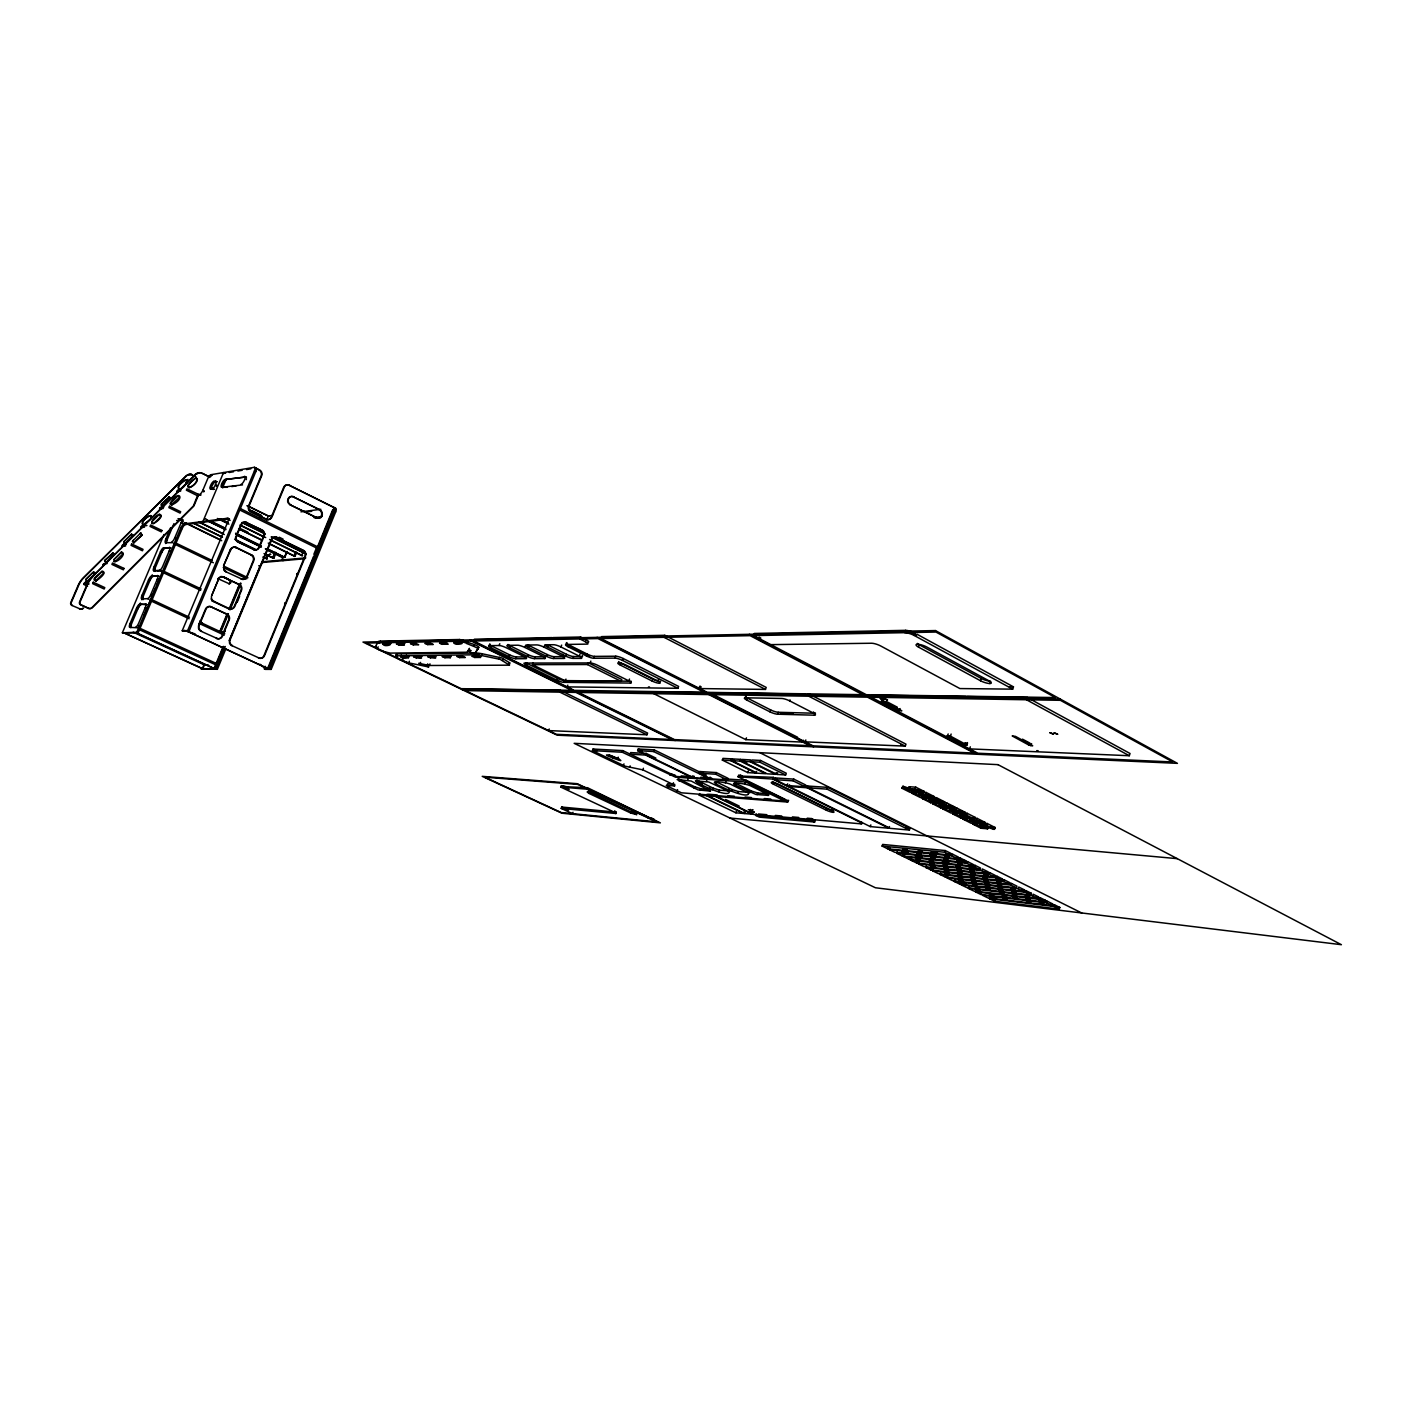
<?xml version="1.0" encoding="UTF-8"?>
<svg xmlns="http://www.w3.org/2000/svg" width="1412" height="1412" viewBox="0 0 1412 1412"><rect width="100%" height="100%" fill="white"/><g stroke="black" fill="none" stroke-linecap="round" stroke-linejoin="round"><path stroke-width="1.5" d="M376.386 645.972C373.474 649.467 385.529 651.938 390.259 653.103L467.248 652.238L469.119 649.167M260.443 518.222L260.832 515.804L249.889 510.35M228.85 583.88C235.486 582.221 224.72 576.308 220.801 576.484M395.678 655.856L475.244 654.78A29.564 5.383 21.2 0 1 481.633 655.539L500.201 659.369L509.52 665.176L429.354 665.493L418.693 663.287L428.736 666.993L408.756 662.863C404.838 661.222 393.295 658.839 396.931 653.88L475.915 653.05A29.564 5.401 21.2 0 1 482.322 653.791L501.86 657.974L509.979 663.022L509.008 665.352M970.326 746.842L969.62 748.889L1129.3 755.72L1130.041 753.496L1027.265 697.493L997.613 697.051L997.243 698.128L995.742 698.11L996.113 697.016L967.396 696.593L967.026 697.652L965.561 697.634L965.949 696.557L938.115 696.151L937.744 697.193L936.332 697.175L936.703 696.116L910.44 695.728L910.069 696.769L908.71 696.751L909.063 695.71L871.875 695.145L871.133 697.228L977.881 753.231L1172.754 761.968L1060.394 700.317L871.133 697.228M989.424 898.685L1053.952 906.486L1054.517 904.827L1059.83 907.457L1059.265 909.116L994.648 901.244L989.424 898.685L989.971 897.097M968.385 888.377L973.662 890.972L1037.944 898.526L1038.491 896.867L1033.125 894.202L1032.56 895.861L968.385 888.377L968.95 886.771M975.427 891.837L1039.726 899.409L1040.291 897.75L1045.639 900.415L1045.074 902.074L980.687 894.414L975.427 891.837L975.974 890.231L980.263 890.725M1046.857 902.956L1047.404 901.297L1052.734 903.945L1052.187 905.604L987.676 897.838L982.434 895.261L1046.857 902.956L1052.187 905.604M954.265 881.459L1018.176 888.73L1018.74 887.054L1024.159 889.736L1023.594 891.413L959.578 884.053L954.265 881.459L954.812 879.835M961.343 884.936L1025.394 892.296L1025.942 890.637L1031.342 893.302L1030.778 894.979L966.638 887.53L961.343 884.936L961.89 883.312L966.161 883.806M994.648 901.244L995.178 899.656M933.42 869.351L932.873 870.975L938.239 873.604L1001.867 880.629L1002.432 878.952L996.978 876.234L992.583 875.775M940.021 874.469L1003.685 881.529L1004.25 879.852L1009.704 882.571L1009.139 884.23L945.369 877.099L940.021 874.469L940.586 872.863M947.152 877.982L1010.939 885.13L1011.521 883.471L1016.94 886.154L1016.375 887.83L952.482 880.594L947.152 877.982L947.717 876.358M911.817 858.743L911.252 860.367L916.67 863.032L979.91 869.739L980.493 868.062L974.968 865.309L970.609 864.868M993.766 829.338L995.231 827.573L993.766 829.338L980.899 825.296L979.893 824.784L980.528 822.949L987.217 823.496L995.231 827.573M918.488 863.915L981.746 870.657L982.328 868.962L987.835 871.698L987.253 873.393L923.889 866.562L918.488 863.915L919.053 862.291M1029.136 745.218L1012.192 735.952L1015.457 736.376L1032.719 745.765L1029.136 745.218L1029.878 743.083L1022.5 739.164M1030.848 745.748L1031.59 743.612M980.687 894.414L981.234 892.808M925.69 867.445L989.088 874.293L989.671 872.616L995.142 875.334L994.577 877.011L931.073 870.092L925.69 867.445L926.254 865.821M932.873 870.975L996.395 877.929L996.978 876.234M217.73 578.585L229.397 583.827L230.438 580.809M261.061 516.757L261.308 515.662L248.636 509.379M974.527 819.207L975.145 817.371L967.061 813.259L960.407 812.747L959.772 814.565L974.527 819.207L966.426 815.095L959.772 814.565M987.641 828.809L986.653 828.314L987.27 826.479L988.276 826.991L987.641 828.809L980.987 828.262L973.009 824.22L973.627 822.402M973.009 824.22L974.457 822.455L985.435 825.914M969.867 819.684L976.539 820.231L977.175 818.395L985.223 822.472L984.588 824.308L969.867 819.684L970.485 817.866L977.175 818.395M977.281 821.413L978.269 821.925L977.651 823.743L976.645 823.231L977.281 821.413L966.267 817.954M897.291 851.612L896.708 853.254L902.18 855.937L965.137 862.414L965.72 860.72L960.16 857.966L955.818 857.525M959.578 884.053L960.125 882.447M903.998 856.819L966.991 863.332L967.573 861.638L973.115 864.391L972.55 866.085L909.434 859.484L903.998 856.819L904.562 855.195M980.899 825.296L981.534 823.461M980.987 828.262L981.605 826.444M983.758 824.237L985.223 822.472M1027.265 697.493L1026.489 699.77L1129.3 755.72M979.893 824.784L986.6 825.332L987.217 823.496M911.252 860.367L974.386 867.003L974.968 865.309M949.641 809.429L956.277 809.941L956.912 808.088L965.031 812.218L964.396 814.053L949.641 809.429L950.276 807.593L956.912 808.088M957.495 813.524L958.13 811.688L957.124 811.176L956.489 813.012L957.495 813.524L950.894 813.012L942.792 808.917L944.257 807.152L942.792 808.917M882.076 846.07L944.663 852.248L945.246 850.553L950.858 853.342L950.276 855.037L887.583 848.771L882.076 846.07L882.659 844.429L945.246 850.553M960.778 815.095L961.413 813.259M953.541 812.218L952.923 814.036L960.972 818.113L961.607 816.295M963.566 814L965.031 812.218M977.651 823.743L970.997 823.196L962.984 819.136L963.619 817.319M962.984 819.136L964.431 817.389M889.401 849.671L952.129 855.954L952.712 854.26L958.307 857.031L957.724 858.725L894.89 852.354L889.401 849.671L889.984 848.03M966.426 815.095L967.061 813.259M945.369 877.099L945.934 875.475M968.226 816.824L967.591 818.642L966.585 818.13L967.22 816.312L943.622 808.97M770.846 644.631L871.575 643.237A6.866 1.624 19.6 0 1 880.7 645.972L959.895 688.562L1012.686 689.144L1013.463 686.85L916.917 634.182L916.512 635.312L914.605 634.288M896.708 853.254L959.578 859.643L960.16 857.966M973.68 819.136L975.145 817.371M923.042 796.756L922.407 798.592L930.596 802.74L937.162 803.216L937.797 801.363M916.67 863.032L917.235 861.408M981.305 678.484A6.954 1.659 19 0 0 990.571 681.255L989.777 683.532A6.954 1.659 19 0 1 980.51 680.76L981.305 678.484L919.353 644.825A7.042 1.712 19.3 0 1 917.306 643.413M939.439 804.258L940.092 802.422L946.711 802.898L954.865 807.046L954.23 808.899L939.439 804.258L946.058 804.752L954.23 808.899M940.463 804.787L941.098 802.934L940.092 802.422M933.261 801.928L932.626 803.763L940.763 807.893L941.398 806.058M943.181 803.64L944.663 801.857L943.181 803.64L930.226 799.598L929.202 799.068L929.855 797.233L936.456 797.692L944.663 801.857M963.708 744.53L947.046 735.634L950.17 735.987L967.043 745.059L963.708 744.53L965.12 742.765M965.349 745.024L966.055 742.959M966.779 744.706L967.379 742.588M946.058 804.752L946.711 802.898M966.832 745.077L967.538 743.03M946.975 806.023L946.34 807.858L947.346 808.388L947.981 806.552L946.975 806.023L922.407 798.592M950.647 809.941L951.282 808.105L950.276 807.593M931.073 870.092L931.638 868.468M952.923 814.036L954.371 812.271M918.912 793.844L919.565 792.008L926.131 792.45L934.391 796.633L933.738 798.486L918.912 793.844L925.495 794.303L933.738 798.486M909.381 830.062L909.981 828.332L827.714 787.384L809.182 786.131L808.564 787.861L890.354 828.385L909.381 830.062L827.097 789.149L808.564 787.861M922.601 793.191L924.066 791.391L922.601 793.191L909.61 789.131L908.569 788.602L909.222 786.749L915.788 787.172L924.066 791.391M902.18 855.937L902.745 854.295M923.219 798.645L923.872 796.809L936.774 800.851L936.138 802.687L937.162 803.216M925.495 794.303L926.131 792.45M926.907 798.009L925.884 797.498L926.519 795.644L927.543 796.174L926.907 798.009L920.359 797.551L912.134 793.385L913.599 791.602L912.134 793.385M947.47 736.005L948.193 733.94M950.417 736.111L951.141 734.046M909.434 859.484L909.999 857.861M930.226 799.598L930.879 797.745M930.596 802.74L931.232 800.904M932.926 798.433L934.391 796.633M932.626 803.763L934.091 801.998M929.202 799.068L935.803 799.545L936.456 797.692M901.809 788.161L903.274 786.36L917.253 790.932L916.6 792.785L910.069 792.344L901.809 788.161L919.141 793.332M902.621 788.214L903.274 786.36M789.626 784.79L789.008 786.502L870.251 826.602L888.872 828.244L889.472 826.549M887.583 848.771L888.148 847.129M909.61 789.131L910.263 787.278L909.222 786.749M908.569 788.602L915.135 789.043L915.788 787.172M916.212 790.42L915.576 792.256L916.6 792.785M870.251 826.602L870.851 824.908M805.846 739.976L805.175 741.847L905.286 746.136L905.974 744.159L809.464 694.192L805.722 695.128L804.505 695.11L804.858 694.122L781.542 693.769L781.189 694.739L780.006 694.722L780.359 693.751L734.505 693.063L734.169 693.998L733.393 693.045L712.513 692.727L711.807 694.633L813.03 745.836L974.139 753.055L867.497 697.175L711.807 694.633M1012.686 689.144L914.182 635.471L915.011 633.141A7.113 1.747 19.4 0 0 905.551 630.334L754.396 633.458L753.602 635.594L866.368 694.722L1055.364 697.563L935.979 632.064L753.602 635.594M980.51 680.76L918.541 647.137L919.353 644.825M898.509 710.307L881.3 701.093L884.512 701.499L901.827 710.818L898.509 710.307L900.115 708.577M717.172 794.903L716.59 796.492L753.814 814.477L861.108 823.849L861.708 822.155M826.355 810.223L773.37 784.154A5.118 0.9 20 0 1 772.223 782.389A5.118 0.9 20 0 1 778.947 784.525L832.039 810.682A5.066 0.882 19.8 0 1 833.027 812.341A5.066 0.882 19.8 0 1 826.355 810.223L826.955 808.547L773.988 782.442A5.118 0.918 20 0 1 772.399 781.507M832.039 810.682L832.639 808.988M905.551 630.334L904.721 632.664A7.113 1.747 19.4 0 1 914.182 635.471M881.741 701.517L882.5 699.417M755.632 815.359L810.894 820.213L811.476 818.572L815.218 820.39L814.636 822.031L759.285 817.124L755.632 815.359L756.214 813.771M827.097 789.149L827.714 787.384M692.604 775.912L692.004 777.535L676.136 776.459L622.868 750.619L593.04 749.031L592.44 750.619L625.022 766.169L642.831 769.858L673.771 784.772L674.83 785.866L666.27 785.549L681.378 792.803L784.719 801.045L785.301 799.386L746.401 780.324L722.467 778.718M775.153 779.671L793.173 780.854L793.809 779.124L805.758 785.037L805.14 786.784L787.031 785.531L775.153 779.671L775.77 777.959L793.809 779.124M716.59 796.492L787.296 802.034L788.655 800.322M789.008 786.502L807.117 787.755L807.735 786.025L811.635 787.967M766.769 793.791L751.325 786.237C748.254 783.96 727.321 780.889 735.352 785.107L755.861 794.444L768.64 795.397L766.769 793.791L767.369 792.132M740.682 775.241L743.206 777.43L740.682 775.241L738.67 775.1L738.052 776.776L772.682 779.053L773.299 777.341L777.253 779.283M767.899 795.468L768.816 793.809M741.6 761.192L750.001 761.65L750.637 759.921L742.235 759.444L741.6 761.192L767.157 773.811L775.629 774.341L776.265 772.593M773.37 784.154L773.988 782.442M777.059 774.429L785.637 774.959L786.255 773.211L760.556 760.45L752.049 759.991L751.413 761.739L777.059 774.429L777.677 772.682M809.464 694.192L808.723 696.204L905.286 746.136M787.031 785.531L787.649 783.819M803.481 740.241L802.793 742.094L745.836 739.659L653.791 693.68L654.48 691.845L709.495 692.674L797.603 737.258M746.083 695.869L745.377 697.81A5.86 1.183 20.2 0 0 746.771 700.07L769.928 711.842A5.824 1.183 20.1 0 0 777.571 714.207L814.389 715.196A5.966 1.235 19.9 0 0 813.171 712.954L813.524 711.948M814.389 715.196L815.095 713.236A5.948 1.235 19.9 0 0 815.483 713.219M699.77 793.562L699.187 795.132L735.881 812.8L736.464 811.229M747.107 792.326L731.769 784.86C728.786 782.619 708.171 779.6 716.166 783.748C714.648 784.242 754.961 803.304 747.707 790.685M748.272 793.985L749.19 792.361M735.087 760.768L731.169 758.844L722.962 758.385L722.326 760.097L747.707 772.593L755.985 773.105L756.603 771.393M751.413 761.739L759.903 762.215L760.556 760.45M777.571 714.207L778.277 712.283L815.095 713.236M750.69 792.591L751.29 790.949L735.052 782.972M735.881 812.8L743.4 813.453L743.965 811.882M707.836 795.803L715.319 796.403L715.902 794.797L708.418 794.232L707.836 795.803L744.653 813.559L745.236 811.988M813.171 712.954L789.661 700.881L790.032 699.875M749.772 811L754.361 812.218L749.772 811L750.354 809.411M757.185 794.656L757.785 793.014L768.499 793.809M751.837 812.006L752.861 809.623M744.653 813.559L752.243 814.212L752.825 812.641M725.309 782.795L725.909 781.154M727.339 779.936L727.957 778.277L716.308 772.576L699.805 771.534L699.187 773.176L710.783 778.806L727.339 779.936L715.69 774.235L699.187 773.176M745.836 739.659L746.489 737.841M727.886 790.896L708.647 781.966L695.392 780.924L697.422 782.424C695.816 782.707 735.405 801.751 728.486 789.273M699.752 686.267L699.046 688.173L700.37 688.579L765.48 689.409L766.204 687.415L664.787 635.294L601.671 636.6L600.912 638.542L707.306 692.357L862.732 694.669L750.107 635.665L600.912 638.542M740.841 759.374L732.546 758.915L731.91 760.644L740.206 761.103L740.841 759.374L746.736 762.286M731.416 791.161L731.998 789.52L715.866 781.648M735.352 785.107L735.952 783.448M737.805 793.191L738.388 791.567L748.872 792.344M747.707 772.593L748.325 770.881M769.928 711.842L770.634 709.918L747.495 698.128A5.86 1.2 20.2 0 1 745.377 696.734M744.759 784.154L745.377 782.477M592.44 750.619L622.268 752.243L675.413 777.13L745.801 782.001L746.401 780.324M700.352 790.367L700.934 788.778L710.96 789.52L710.36 791.126L698.075 789.89L677.142 779.565L691.192 781.03L710.36 791.126M706.3 781.471L706.9 779.848M706.229 775.206L654.127 749.843L638.259 749.013L637.642 750.654L693.274 777.624L709.495 778.718L710.095 777.077M699.187 795.132L706.6 795.715L707.183 794.126M709.124 789.502L709.707 787.896M715.69 774.235L716.308 772.576M712.566 789.749L713.148 788.143L696.751 780.13M746.771 700.07L747.495 698.128M716.166 783.748L716.766 782.124M718.867 791.761L719.449 790.155L729.704 790.914M722.326 760.097L730.533 760.574L731.169 758.844M687.715 780.183L688.315 778.577M693.274 777.624L693.874 776M694.139 788.373L694.722 786.784L678.148 778.647M697.422 782.424L698.022 780.818M699.575 688.173L700.281 686.267M651.938 818.907L587.445 787.719L566.318 786.749M700.37 688.579L701.076 686.673M654.127 821.607L653.438 818.783L654.656 820.178M669.923 775.241L670.523 773.652L675.536 775.435M666.958 785.39L667.541 783.819L674.777 784.348L674.195 785.919M668.264 786.996L668.847 785.425M672.889 784.313L673.471 782.742M708.789 694.58L809.888 745.695L674.477 739.606L578.479 692.462L708.789 694.58L709.495 692.674M679.101 781.136L679.702 779.53M676.983 791.179L677.566 789.608M642.831 769.858L643.413 768.269M588.663 791.55L636.794 814.671L630.617 812.977L631.146 811.547L633.141 812.377M637.642 750.654L653.509 751.502L654.127 749.843M567.818 685.138L567.147 686.885L677.901 688.297L678.59 686.408L623.239 658.522A5.772 1.165 20.8 0 0 615.773 656.209L594.523 656.386A5.701 1.13 20.9 0 1 587.198 654.109L568.842 644.913A5.736 1.147 21 0 1 566.247 643.078M634.906 813.383L635.435 811.953M623.398 765.463L623.998 763.892M657.78 681.043L625.975 665.052A5.736 1.147 20.7 0 0 618.562 662.757A5.736 1.147 20.7 0 0 620.292 665.07L652.026 680.99A5.701 1.13 20.6 0 0 659.404 683.284A5.701 1.13 20.6 0 0 657.78 681.043L658.486 679.172M629.54 767.422L630.123 765.851M616.373 812.165L561.711 807.046L561.199 808.405L616.144 813.524L614.308 812.182L614.838 810.753M615.614 813.559L616.144 812.147M549.233 728.998L548.615 730.586L646.961 734.769L647.596 733.075L560.529 690.415L465.889 688.985L465.254 690.609L556.399 734.311L671.83 739.5L575.937 692.409L465.254 690.609M646.255 753.426L630.67 752.578L630.07 754.202L645.637 755.067L646.255 753.426L655.909 758.12M630.476 683.073A5.595 1.077 20.7 0 0 628.817 680.866L597.4 665.176A5.63 1.094 20.8 0 0 590.145 662.934L524.611 663.075A5.401 1.006 21.1 0 0 526.5 665.246L556.928 680.213A5.366 0.988 20.9 0 0 563.794 682.349L630.476 683.073L631.182 681.219L564.465 680.602A5.366 0.988 20.9 0 1 557.616 678.448L527.17 663.481A5.401 1.006 21.1 0 1 526.129 662.916M630.617 812.977L588.945 793.403L589.492 791.973M593.711 792.308L593.164 793.756L587.145 791.955L588.945 793.403M608.572 756.373L609.172 754.802C643.643 770.264 588.027 749.101 613.285 756.655M612.932 758.473L613.532 756.885L618.95 758.756M617.644 758.756L618.244 757.167M664.787 635.294L664.028 637.324L765.48 689.409M622.268 752.243L622.868 750.619M652.026 680.99L652.732 679.119L621.015 663.181A5.736 1.147 20.7 0 1 618.615 661.557M620.292 665.07L621.015 663.181M677.901 688.297L622.515 660.428L623.239 658.522M532.412 664.664L565.294 680.849L621.068 681.325L621.774 679.49L588.098 662.687L587.392 664.54L532.412 664.664L533.101 662.881M573.025 812.306L572.513 813.665L561.199 808.405M565.259 786.925L561.235 785.637L560.688 787.066L586.898 789.167L587.445 787.719M628.817 680.866L629.523 679.031M562.77 785.76L568.33 787.172M566.953 642.566L566.23 644.454A5.736 1.13 21 0 0 568.118 646.802L586.474 655.98A5.701 1.13 20.9 0 0 593.817 658.257L615.05 658.116L615.773 656.209M563.794 682.349L564.465 680.602M581.779 656.545L581.073 658.398A5.666 1.112 20.9 0 0 579.255 656.121L560.952 646.978A5.683 1.112 21 0 0 553.645 644.719L545.703 644.772A5.648 1.112 21.1 0 0 547.609 647.084L565.806 656.156A5.63 1.094 21 0 0 573.025 658.38L573.731 656.545L581.779 656.545A5.666 1.112 20.9 0 0 582.485 656.368M565.294 680.849L565.965 679.084M579.255 656.121L579.961 654.25M566.23 644.454L587.215 644.119A5.824 1.165 21 0 0 585.362 641.719L586.086 639.795L580.579 637.024L552.975 637.589L552.621 638.506L552.004 637.606L474.414 639.212L473.726 640.995L574.207 690.362L704.288 692.304L598.035 638.595L473.726 640.995M586.474 655.98L587.198 654.109M590.145 662.934L590.851 661.081M593.817 658.257L594.523 656.386M553.451 658.504L564.023 658.451A5.595 1.077 21 0 0 562.17 656.174L544.008 647.137A5.63 1.094 21.1 0 0 536.807 644.913L526.376 645.072A5.577 1.077 21.1 0 0 528.317 647.367L546.338 656.298A5.56 1.059 21 0 0 553.451 658.504L554.157 656.686L564.729 656.598M560.952 646.978L561.658 645.107M562.17 656.174L562.876 654.338M568.118 646.802L568.842 644.913M565.806 656.156L566.512 654.303L548.333 645.231A5.648 1.112 21.1 0 1 547.238 644.649M556.928 680.213L557.616 678.448M557.811 682.296L558.481 680.549M580.579 637.024L579.855 638.948L585.362 641.719M560.529 690.415L559.858 692.145L646.961 734.769M526.5 665.246L527.17 663.481M545.385 656.756L544.679 658.574A5.524 1.059 21.1 0 0 542.808 656.333L524.805 647.42A5.56 1.059 21.1 0 0 517.71 645.213L507.543 645.372A5.507 1.041 21.2 0 0 509.503 647.631L527.382 656.456A5.489 1.041 21.1 0 0 534.389 658.627L535.077 656.827L545.385 656.756A5.524 1.059 21.1 0 0 545.685 656.739M544.008 647.137L544.714 645.284M547.609 647.084L548.333 645.231M546.338 656.298L547.044 654.48L529.023 645.531A5.577 1.077 21.1 0 1 527.488 644.666M489.893 643.872L489.205 645.655L499.107 645.513A5.489 1.041 21.2 0 1 506.096 647.684L523.94 656.474A5.454 1.024 21.1 0 1 525.846 658.68L515.804 658.751A5.419 1.006 21.2 0 1 508.902 656.598L509.608 654.833L491.888 646.114A5.454 1.024 21.2 0 1 489.47 644.543M508.761 664.364L509.45 662.616M515.804 658.751L516.492 656.968L526.535 656.898M524.805 647.42L525.511 645.584M528.317 647.367L529.023 645.531M527.382 656.456L528.088 654.656L510.209 645.831A5.507 1.059 21.2 0 1 508.002 644.472M508.902 656.598L491.2 647.896L491.888 646.114M499.107 645.513L499.813 643.713M499.018 659.033L499.707 657.268M502.531 660.428L503.219 658.663M509.503 647.631L510.209 645.831M467.248 652.238L469.455 648.32M375.363 647.19L377.71 641.983A28.346 4.907 21.5 0 1 380.357 641.136L459.43 639.512L474.361 644.56A5.383 1.006 21.3 0 1 478.774 647.402L474.767 653.738L469.825 652.22L470.514 650.473M478.068 649.167A5.383 0.988 21.3 0 0 473.673 646.325L474.361 644.56M474.82 653.685L478.774 647.402M475.244 654.78L475.915 653.05M474.732 657.48L480.504 657.427L477.874 656.139L471.837 656.262L474.732 657.48L475.403 655.75M480.362 657.445L481.033 655.715M481.633 655.539L482.322 653.791M444.886 657.71L450.428 657.657L447.833 656.386L442.044 656.509L444.886 657.71L445.557 656.015L451.134 655.874M453.817 642.778C474.15 641.683 450.446 647.79 454.505 641.03M450.287 657.674L450.957 655.962M456.57 644.119L457.276 642.372L463.048 642.266M458.37 641.277L459.43 639.512M458.741 641.277L459.871 639.548M459.182 641.313L460.365 639.601M459.588 642.672L460.93 639.707M459.677 641.366L460.824 641.595L461.53 639.83M460.824 641.595L462.183 639.989M461.477 641.754L462.871 640.165M462.183 641.93L463.595 640.395M462.907 642.16L464.336 640.624M463.648 642.389L465.113 640.889M464.407 642.654L465.872 641.172M459.659 657.604L465.289 657.533L462.695 656.262L456.782 656.386L459.659 657.604L460.1 655.874M473.673 646.325L465.942 643.237L466.648 641.472M419.929 664.046L420.582 662.387M427.712 644.613L433.237 644.507L430.607 643.219L424.835 643.395L427.712 644.613L428.401 642.901M427.042 665.511L427.695 663.869M430.448 657.815L435.849 657.763L427.624 656.633L430.448 657.815L431.119 656.139L436.396 656.103M428.171 666.923L428.824 665.264M429.389 665.334L430.007 663.852M439.75 643.025L448.169 644.172L441.179 644.048L439.573 643.131L440.438 641.295M442.485 644.366L443.174 642.636L446.845 642.566M445.239 642.937L445.927 641.189M396.578 656.862L396.49 653.985M396.966 657.127L397.231 655.239M400.602 656.774C418.923 655.821 398.255 661.557 401.255 655.133M402.173 660.287L403.25 658.892M403.214 658.027L403.867 656.386L409.074 656.333L408.403 657.992M405.791 656.721L406.444 655.08M413.275 644.878L418.676 644.755L416.063 643.484L410.415 643.66L413.275 644.878L413.945 643.166M408.756 662.863L409.392 661.24M416.311 657.921L421.606 657.868L413.504 656.739L416.311 657.921L416.964 656.262L422.135 656.227M377.516 648.496L378.169 646.855M382.634 644.084C400.655 642.848 380.181 649.185 383.305 642.407M385.282 645.355L385.953 643.695L391 643.607M399.137 645.107L404.45 644.931L396.331 643.854L399.137 645.107L399.808 643.431L404.962 643.342M395.837 656.192L396.666 653.915M396.013 656.403L396.931 653.88M396.26 656.615L396.913 654.991M377.71 641.983L377.039 643.643A28.364 4.889 21.5 0 1 379.687 642.813L380.357 641.136M170.164 503.36C179.042 488.04 186.119 499.036 171.381 505.09M267.962 667.735L263.673 667.311L265.209 666.305M313.852 554.298L316.27 548.385M313.658 556.257L267.539 668.741L264.079 668.741L265.438 669.376L271.192 669.376L335.65 511.956A4.324 1.5 -63.1 0 0 335.509 508.267L289.089 485.216A4.395 4.059 76.4 0 0 283.706 487.264L271.28 517.18A4.395 4.112 77.5 0 1 265.862 519.281L250.701 511.762A4.412 4.13 76.3 0 1 249.377 510.738M317.471 546.921L332.755 509.644M269.639 667.011L284.695 630.299M286.354 626.222L334.838 507.914L289.089 485.216M269.833 668.741L334.326 511.285A4.324 1.5 -63.1 0 0 334.185 507.596L268.156 668.741L271.192 669.376M283.035 557.14L281.853 560.017L283.159 560.652M266.744 549.85L282.488 557.546L284.853 557.334L287.218 551.562L284.218 557.034L281.853 557.246M295.708 552.233L294.102 556.116L296.308 552.18M269.586 544.079L294.755 556.434L296.944 552.498M303.633 551.492L301.427 555.445M276.628 537.46L303.439 550.309A4.36 4.059 81.3 0 1 305.539 556.081L264.485 655.733A4.395 4.13 88.9 0 1 259.049 657.992L258.449 657.992A4.395 4.13 88.9 0 0 263.885 655.733L304.921 556.134A4.36 4.059 81.3 0 0 302.821 550.362L276.628 537.46A4.395 4.095 79.7 0 0 271.228 539.578L229.591 639.742A4.412 4.183 87.6 0 0 229.415 640.289M223.167 646.502L213.971 668.706L200.804 668.706L217.36 669.306L225.726 649.132M215.824 664.875L216.407 663.481M223.749 646.414L214.518 668.706L217.36 669.306M216.001 666.976L223.555 648.743M216.054 668.706L225.249 646.502M229.062 641.048L260.002 566.353A4.165 1.377 -63.7 0 1 263.144 562.435L304.957 558.711M267.733 554.898L266.18 558.675L268.315 554.845M274.157 554.281L272.587 558.093L275.534 552.321M265.385 554.581L273.804 558.34L276.152 552.639M261.008 518.151L261.608 516.686M203.981 664.646L202.304 668.706L125.103 633.353L202.834 668.706L204.528 664.628M219.46 632.311L226.979 614.185M229.485 608.131L239.016 585.186M220.148 631.905L227.756 613.585M229.45 609.525L240.446 583.068M266.674 519.916L268.298 515.998L272.481 515.468M221.631 630.176L228.426 613.814M230.085 609.825L241.064 583.368M211.041 606.86L227.05 614.096A4.43 4.201 85.1 0 1 229.221 619.956L222.496 636.141A4.43 4.201 86.7 0 1 216.954 638.4L216.371 638.418A4.43 4.201 86.7 0 0 221.913 636.159L228.62 619.974A4.43 4.201 85.1 0 0 226.467 614.132L211.041 606.86A4.448 4.218 84 0 0 205.481 609.084L198.704 625.322A4.448 4.236 85.7 0 0 198.404 626.434M223.431 577.155L239.369 584.444A4.43 4.165 82.5 0 1 241.523 590.304L234.833 606.401A4.43 4.183 83.9 0 1 229.326 608.607L228.744 608.643A4.43 4.183 83.9 0 0 234.251 606.436L240.922 590.34A4.412 4.165 82.5 0 0 238.769 584.497L223.431 577.155A4.43 4.201 81.4 0 0 218.154 578.832M246.518 576.855L253.172 560.846A4.412 4.148 80.3 0 0 251.018 555.004L251.618 554.951A4.412 4.148 80.3 0 1 253.754 560.793L247.118 576.82A4.412 4.165 81.5 0 1 241.629 578.991L241.046 579.044A4.412 4.165 81.4 0 0 246.518 576.855L247.118 576.82M265.862 519.281L266.462 519.21A4.412 4.112 77.5 0 0 271.898 517.11L284.306 487.175A4.395 4.077 76.4 0 1 289.689 485.128M237.181 602.289L239.616 596.393M230.827 644.966A4.412 4.183 87.6 0 0 231.762 645.566L232.345 645.566A4.43 4.183 87.6 0 1 230.191 639.724L271.828 539.508A4.395 4.095 79.7 0 1 277.246 537.39M163.986 534.53L122.367 632.77L136.77 632.276L180.86 527.947A4.236 1.288 -63.6 0 1 183.966 523.923L227.791 518.239A4.412 1.394 -63.5 0 1 227.738 522.016L182.219 630.758L187.672 630.582L254.407 470.99A4.412 1.394 -63.1 0 0 254.389 467.301L210.847 474.714A4.236 1.288 -63.3 0 0 207.688 478.792L202.851 490.264A4.236 1.288 -63.3 0 1 199.71 494.324L201.051 494.977M187.478 631.288L189.067 631.235L255.766 471.679A4.395 1.394 -63.1 0 0 255.766 467.99M230.262 549.727L223.555 565.806L230.844 549.674A4.43 4.165 79.1 0 1 236.351 547.521L235.769 547.591A4.43 4.165 79.1 0 0 230.262 549.727L230.844 549.674M249.024 510.297A4.412 4.13 76.3 0 1 248.565 505.902L261.096 475.879A4.412 4.112 74.2 0 0 260.638 471.484M198.386 627.599A4.448 4.236 85.7 0 0 200.892 631.199L201.475 631.182A4.448 4.236 85.7 0 1 199.286 625.304L206.064 609.066A4.448 4.218 84.1 0 1 211.624 606.825M229.326 608.607L213.918 601.335A4.448 4.201 82.8 0 1 211.747 595.458L218.489 579.291A4.43 4.201 81.4 0 1 224.031 577.102M266.462 519.21L251.301 511.691A4.412 4.13 76.4 0 1 249.147 505.814L261.697 475.773A4.43 4.112 74.2 0 0 259.561 469.896L254.389 467.301M222.867 487.087L226.132 479.321M122.367 632.77L138.129 632.894L182.183 528.582A4.236 1.288 -63.6 0 1 185.307 524.576L229.15 518.928A4.395 1.394 -63.5 0 1 229.521 518.998M198.262 472.791L199.41 472.632L196.074 474.044L92.08 577.102A24.163 23.369 77.7 0 0 87.156 584.25L79.549 601.989A2.171 2.118 76.9 0 0 80.643 604.865L88.321 608.395A3.477 3.389 78 0 0 91.886 607.654L193.356 506.025L198.068 494.324M197.609 495.93L198.739 494.482L193.903 505.955L92.38 607.619A3.477 3.389 78 0 1 88.832 608.36L88.321 608.395M177.135 491.694L177.718 490.335M136.946 627.74L129.851 627.352A4.236 1.271 -64.3 0 1 130.063 623.539L136.576 608.148A4.236 1.271 -64.2 0 1 139.647 604.212L146.76 604.495L139.647 604.212M143.194 599.623L141.853 598.988A4.218 1.271 -64.1 0 1 142.047 595.246L148.525 579.926A4.218 1.271 -64 0 1 151.596 575.99L158.762 576.114L151.596 575.99M155.126 571.419L153.802 570.783A4.218 1.271 -63.9 0 1 153.961 567.095L160.421 551.845A4.201 1.271 -63.8 0 1 163.492 547.874L170.711 547.874L163.492 547.874M172.899 542.667L165.681 542.702A4.201 1.253 -63.7 0 1 165.822 539.066L170.64 527.7M130.575 626.098L140.353 603.012M141.747 599.712L152.284 574.825M154.49 569.636L162.539 550.592M165.539 543.514L173.958 523.64M145.418 603.877A4.254 1.288 -64.2 0 1 145.242 607.654L138.676 623.186A4.271 1.288 -64.3 0 1 135.587 627.122M141.853 598.988L147.642 598.617A4.254 1.288 -64.1 0 0 150.731 594.664L157.261 579.22A4.236 1.288 -64 0 0 157.42 575.478M169.369 547.238A4.236 1.271 -63.8 0 1 169.228 550.909L162.733 566.265A4.236 1.288 -63.9 0 1 159.644 570.254L153.802 570.783M171.576 542.032A4.218 1.271 -63.7 0 0 174.682 538.025L181.142 522.74A4.218 1.271 -63.6 0 0 181.266 519.122L182.589 519.757A4.218 1.271 -63.6 0 1 182.925 519.845M144.324 614.873L146.866 608.837M148.56 604.83L151.102 598.794M152.814 594.77L155.355 588.751M157.05 584.727L159.609 578.691M141.059 527.611L141.641 526.235M159.768 508.991L160.35 507.614M103.782 563.9L102.935 565.312L103.535 563.918L107.135 563.564M122.191 546.373L122.773 544.997M255.395 549.974A4.412 4.13 79.3 0 0 258.731 547.432L263.673 535.872A4.412 4.13 78.6 0 0 261.538 530.029L246.359 522.546A4.43 4.148 77.5 0 0 242.211 522.917M236.351 540.672A4.43 4.165 78.2 0 0 238.028 542.137L253.878 549.515A4.412 4.13 79.4 0 0 259.331 547.379L264.273 535.801A4.412 4.13 78.6 0 0 262.138 529.959L246.359 522.546M79.972 608.872L79.478 608.907A3.442 3.353 77.3 0 0 83.008 608.166L83.52 608.148A3.459 3.353 77.4 0 1 79.972 608.872L71.853 605.413A2.153 2.1 76.1 0 1 70.776 602.571L78.331 584.974A23.951 23.21 77.1 0 1 83.202 577.896L187.496 474.979M71.853 605.413L72.347 605.377A2.153 2.1 76.2 0 1 71.271 602.536L78.825 584.939A23.969 23.227 77.1 0 1 83.714 577.843L186.455 475.403M87.597 586.157L83.785 584.374L84.385 582.98L87.932 582.679M84.032 584.356L84.632 582.962M88.832 608.36L81.155 604.83A2.171 2.118 76.9 0 1 80.06 601.953L87.668 584.215A24.18 23.386 77.7 0 1 92.574 577.049M236.704 534.336L240.04 526.588M253.878 549.515L238.628 542.084A4.43 4.165 78.2 0 1 236.475 536.207L241.47 524.576A4.43 4.148 77.5 0 1 246.941 522.458M185.943 479.939C170.746 489.064 183.242 493.882 187.178 480.521C184.39 477.468 174.153 488.217 179.853 489.134M188.837 487.687C201.987 482.622 198.351 470.196 188.184 485.869C188.343 491.447 199.833 480.715 196.091 478.315M469.825 652.22L470.99 650.579L468.978 649.767M160.403 516.58C161.674 510.191 150.149 519.81 152.196 523.34C154.473 524.752 165.592 514.868 159.185 514.303M178.177 495.647L170.834 502.972L171.293 504.808L179.359 497.606L177.947 495.612M195.791 478.191L194.98 478.403C194.415 480.045 183.525 486.328 189.384 487.599M95.575 580.932C97.887 580.244 108.795 571.56 101.699 571.366C101.152 573.131 89.75 579.432 95.751 580.932M102.211 571.33L94.622 578.885L96.087 580.897M106.129 562.541L113.595 555.11L113.136 553.292L104.876 560.617L106.324 562.611M131.281 534.354L123.868 541.731L124.644 543.708M95.892 580.809L103.482 573.254L103.005 571.401M114.107 559.399L121.15 552.392L113.895 559.682L115.007 561.729L122.667 554.122L121.556 552.074M143.618 525.052C144.395 522.475 155.249 518.451 150.713 515.521C147.819 516.104 138.252 523.57 143.812 525.017M125.103 543.655L132.516 536.295L131.74 534.318M151.084 517.869C152.514 511.32 139.241 521.999 143.477 524.946M140.494 533.189L133.028 540.62L133.805 542.614M113.578 561.358C117.372 563.476 127.645 552.727 121.22 552.11M169.034 497.006L161.092 504.208L161.356 506.29M161.656 506.431L169.705 499.336L169.458 497.253L161.621 504.119L162.186 506.343M133.946 542.702L141.712 535.148L140.953 533.154M133.611 542.737L142.241 535.077L140.618 533.101M86.697 581.691L94.816 574.313L94.833 572.425L92.998 572.372L85.938 579.379L86.856 581.691M112.995 553.027L104.576 560.405L105.476 562.7M94.322 574.349L93.757 572.107M85.426 581.32L87.773 581.32L195.527 474.132L200.027 472.614M151.666 523.411L153.749 523.605L160.95 516.492M93.58 572.037L85.938 579.379M131.598 534.23L124.079 541.467M105.812 562.664L106.394 562.347M140.812 533.065L140.229 533.401M162.309 506.449L162.874 506.131M187.514 474.82L191.644 474.467L188.078 474.608L189.808 474.291M198.209 472.843L196.533 473.426M185.678 479.903L187.549 480.186L187.178 481.951M195.244 478.28L196.356 478.138M201.298 473.073L208.111 476.073A4.254 3.989 72.1 0 1 209.735 477.503M192.261 474.997L196.039 476.868M202.428 473.232L207.564 476.162A4.254 3.989 72.1 0 1 208.023 476.426M255.095 467.654L258.961 470.002A4.412 4.112 74.2 0 1 260.285 471.043M222.514 473.62L225.655 473.091M229.203 472.49L233.527 471.767M237.851 471.026L242.176 470.284M246.518 469.561L250.842 468.819M213.794 481.351L216.918 481.721L213.794 481.351A4.271 1.306 -63.3 0 0 210.635 485.446A4.271 1.306 -63.3 0 0 210.564 489.046L213.671 489.435M227.403 487.281L221.737 487.281A4.307 1.324 -63.2 0 1 221.79 483.645A4.307 1.324 -63.2 0 1 225.02 479.515L245.847 476.991A4.377 1.377 -63.2 0 1 246.447 477.397M225.02 479.515L245.847 476.991M180.206 488.887L179.324 489.223M181.248 489.77L177.453 490.37L176.871 491.747L180.665 491.129M221.737 487.281L242.529 484.898M231.727 486.593L236.051 485.922M169.705 499.336L170.446 497.677L168.505 497.095M163.845 507.102L160.085 507.649L159.503 509.026L163.262 508.461M159.15 514.55L152.214 521.452M288.383 503.29A4.377 4.059 77.3 0 1 293.29 496.865L319.924 509.856A4.36 4.024 79 0 1 322.007 515.645A4.36 4.024 79 0 1 316.694 517.71L290.025 504.755A4.377 4.059 77.3 0 1 289.125 504.137M290.025 504.755L316.694 517.71M144.201 524.717L143.283 525.087M176.641 520.551L182.589 519.757M146.936 525.529L141.376 526.27L140.794 527.647L144.501 527.153M204.864 518.892L205.975 518.751M300.95 511.832L320.842 509.291M293.29 496.865L319.924 509.856M307.392 511.832L311.717 511.285M132.304 536.56L133.028 534.901L131.422 534.265M241.47 524.576L240.87 524.646A4.43 4.148 77.5 0 1 241.805 523.27M313.817 517.516L322.007 516.51M315.141 518.169L321.283 517.427M133.24 540.355L132.375 541.696L134.14 542.667M125.368 543.461L123.55 543.408M126.18 544.591L122.526 545.014L121.944 546.409L125.597 545.985M236.475 536.207L235.875 536.278A4.43 4.165 78.2 0 0 236.051 540.178M113.384 555.393L114.107 553.733L112.483 553.08M157.085 571.242L160.968 570.889A4.236 1.288 -63.9 0 0 161.656 570.536M305.804 557.864L261.855 561.799L263.144 562.435M225.232 571.401A4.43 4.183 80.3 0 0 225.726 571.683L226.308 571.631A4.43 4.183 80.3 0 1 224.137 565.753M83.785 584.374L89.097 583.933M218.489 579.291L211.747 595.458M213.918 601.335L213.336 601.371A4.448 4.201 82.8 0 1 211.112 598.882M186.913 631.305L182.219 630.758M220.819 631.905L221.102 631.905A4.183 3.971 86.1 0 0 223.643 632.152M195.121 633.9L184.16 630.387M910.634 633.229L915.011 633.141M474.573 654.409L478.88 654.462M534.389 658.627L544.679 658.574M208.217 664.893L204.422 664.893L133.187 632.205M573.025 658.38L581.073 658.398M1009.262 686.814L1013.463 686.85M648.461 686.973L649.485 686.973M462.148 689.621L1060.112 698.975M745.377 697.81L781.771 698.463A5.983 1.235 20 0 1 789.661 700.881M780.518 713.413L793.209 713.748M787.296 802.034L788.178 801.787L786.696 800.622L738.052 776.776M900.891 744.918L902.144 744.971M1036.69 750.654L1038.138 750.707M861.108 823.849L862.079 823.602L860.19 822.225L772.682 779.053M773.299 777.341L740.382 776.053M681.131 775.929L694.192 776.812M700.705 777.253L711.595 777.977M803.71 785.76L807.735 786.025M954.865 807.046L948.493 805.264M940.763 807.893L947.346 808.388M727.886 795.733L734.311 796.227M745.024 797.056L751.466 797.551M764.316 798.557L770.758 799.051M781.471 799.88L787.896 800.375M960.972 818.113L967.591 818.642M457.276 642.372L455.158 641.719M443.174 642.636L440.756 641.807M399.808 643.431L398.555 643.131M385.953 643.695L384.329 643.237M748.272 809.711L752.631 810.082M758.332 813.965L766.84 814.689M775.347 815.43L781.718 815.995M792.344 816.913L798.733 817.46M807.24 818.201L811.476 818.572M905.763 827.962L909.981 828.332M445.557 656.015L444.674 655.839M431.119 656.139L429.848 655.821M730.039 818.06L1177.29 858.655M189.896 474.379L191.044 474.344M416.964 656.262L415.34 655.803M647.914 817.795L652.203 818.201M902.956 849.318L907.281 849.759M918.1 850.818L922.424 851.26M931.09 852.124L937.568 852.76M946.234 853.625L952.712 854.26M901.615 852.054L908.128 852.707M916.794 853.589L921.136 854.031M929.802 854.895L936.315 855.548M944.981 856.431L949.323 856.872M961.378 860.279L965.72 860.72M915.435 856.307L921.948 856.96M930.632 857.861L934.991 858.302M943.675 859.202L948.017 859.643M956.718 860.526L967.573 861.638M916.176 859.202L920.536 859.661M929.237 860.561L933.597 861.02M942.298 861.92L948.829 862.591M957.548 863.509L961.907 863.95M929.961 863.438L934.32 863.897M943.057 864.832L947.417 865.291M956.136 866.209L960.513 866.668M969.232 867.586L975.78 868.274M930.614 866.297L934.991 866.756M943.745 867.692L948.123 868.168M956.859 869.104L961.237 869.563M969.991 870.516L974.351 870.975M983.105 871.91L989.671 872.616M944.381 870.533L948.758 871.01M957.53 871.963L961.907 872.439M970.679 873.393L975.057 873.869M983.829 874.822L988.206 875.299M757.785 793.014L751.29 790.949M738.388 791.567L731.998 789.52M719.449 790.155L713.148 788.143M700.934 788.778L694.722 786.784M998.196 878.493L1002.432 878.952M944.822 873.322L949.076 873.799M957.565 874.734L961.801 875.193M970.291 876.128L974.545 876.587M983.034 877.523L987.27 877.999M995.76 878.935L1004.25 879.852M958.342 877.54L962.596 878.017M971.103 878.97L975.357 879.429M983.864 880.382L988.118 880.859M996.625 881.812L1000.879 882.288M1007.268 882.994L1011.521 883.471M959.066 880.329L963.337 880.806M971.862 881.759L976.116 882.253M984.641 883.206L988.912 883.683M997.437 884.653L1001.69 885.13M972.568 884.53L976.839 885.024M985.382 885.995L989.653 886.489M998.196 887.46L1002.467 887.954M1011.01 888.925L1015.281 889.419M1021.688 890.142L1025.942 890.637M1027.053 892.808L1031.342 893.302M975.357 887.513L979.646 888.007M986.053 888.748L990.341 889.242M998.902 890.248L1003.173 890.743M1011.733 891.731L1016.022 892.225M999.555 892.984L1003.844 893.496M1012.422 894.484L1016.711 894.996M1025.271 896.002L1029.56 896.496M1036.002 897.255L1040.291 897.75M1041.332 899.903L1045.639 900.415M989.424 894.431L993.713 894.943M1002.308 895.949L1006.615 896.461M1013.057 897.22L1017.346 897.732M1025.942 898.756L1030.231 899.25M1038.826 900.274L1047.404 901.297M992.106 897.344L996.413 897.855M1002.873 898.632L1007.18 899.144M1026.542 901.474L1030.848 901.986M1039.461 903.009L1043.75 903.539M1050.21 904.298L1054.517 904.827M1055.523 906.945L1059.83 907.457M171.929 505.002L170.164 504.049M403.867 656.386L402.349 655.909M200.098 472.773L201.245 472.791M636.035 813.241L634.2 812.747M917.676 789.59L923.254 791.338M928.002 794.85L933.561 796.58M936.421 799.492L943.834 801.804M912.946 793.438L925.884 797.498M958.66 810.417L964.202 812.165M933.438 803.816L955.289 810.612M191.097 474.556L192.226 474.644M978.851 820.69L984.376 822.419M953.735 814.106L966.585 818.13M990.712 826.355L994.383 827.503M963.814 819.207L976.645 823.231M973.839 824.29L986.653 828.314M136.77 632.276L138.129 632.894M130.063 623.539L131.404 624.157A4.236 1.271 -64.3 0 0 130.769 627.687M138.641 627.687L217.042 663.781M140.017 629.981L216.46 665.158M145.242 607.654L146.583 608.29M187.672 630.582L189.067 631.235M136.576 608.148L137.917 608.766A4.236 1.271 -64.2 0 1 140.988 604.848M561.711 807.046L568.559 810.223M150.696 599.129L189.42 617.238M200.31 622.321L224.773 633.759M142.047 595.246L143.371 595.882A4.218 1.271 -64.1 0 0 142.771 599.359M147.642 598.617L148.984 599.253M150.113 600.524L189.137 618.756M198.88 623.31L224.243 635.153M200.892 631.199L216.954 638.4M231.762 645.566L259.049 657.992M563.212 786.572L569.177 789.361M150.731 594.664L152.09 595.282M560.688 787.066L614.308 812.182M148.525 579.926L149.866 580.561A4.218 1.271 -64 0 1 152.92 576.608M586.898 789.167L652.891 820.213M211.818 600.824L229.362 609.119M157.261 579.22L158.603 579.838A4.236 1.288 -64 0 0 158.815 579.344M162.698 570.73L201.228 588.998M153.961 567.095L155.285 567.73A4.218 1.271 -63.9 0 0 154.702 571.172M159.644 570.254L160.968 570.889M162.115 572.125L200.645 590.375M169.228 550.909L170.57 551.545M160.421 551.845L161.745 552.48A4.201 1.271 -63.8 0 1 164.816 548.509M174.647 542.473L212.277 560.582M223.767 566.106L247.947 577.737M165.822 539.066L167.145 539.719A4.201 1.271 -63.7 0 0 166.492 542.914M174.064 543.849L213.371 562.753M223.202 567.483L246.782 578.814M225.726 571.683L241.629 578.991M593.04 749.031L596.905 750.884M725.627 799.492L739.217 806.075M715.319 796.403L752.243 814.212M174.682 538.025L176.006 538.66M706.6 795.715L743.4 813.453M638.259 749.013L642.089 750.884M180.86 527.947L182.183 528.582M258.714 565.735L260.002 566.353M645.637 755.067L692.004 777.535M698.375 782.407L702.152 784.225M193.285 522.846L222.531 537.09M263.479 557.034L267.38 558.94L262.897 557.087M192.738 522.917L221.966 537.16M699.805 771.534L703.67 773.405M178.441 518.628L182.36 520.551M178.177 518.663L183.419 521.222M185.343 522.669L220.29 539.684M235.822 547.238L251.618 554.951M184.796 522.74L221.684 540.69M235.275 547.291L252.748 555.781M653.509 751.502L709.495 778.718M183.966 523.923L185.307 524.576M181.142 522.74L182.466 523.375A4.218 1.271 -63.6 0 0 182.836 522.405M745.801 782.001L784.719 801.045M209.929 520.675L225.708 528.388M235.557 533.224L261.185 545.756M267.097 548.65L284.853 557.334M209.364 520.746L225.126 528.459M236.951 534.248L260.602 545.826M266.515 548.721L284.253 557.387M206.84 519.863L224.561 528.529M236.386 534.318L260.02 545.879M265.933 548.774L283.671 557.44M206.276 519.934L225.973 529.571M235.822 534.371L261.414 546.903M265.35 548.827L283.088 557.493M207.688 520.975L225.408 529.624M237.216 535.413L260.832 546.956M204.299 522.14L202.94 521.469L223.537 472.561L224.861 473.232M199.41 522.052L222.902 533.507M234.639 539.243L256.172 549.745M264.009 553.575L273.804 558.34M810.894 820.213L814.636 822.031M198.845 522.122L224.296 534.53M236.033 540.267L255.607 549.815M227.791 518.239L229.15 518.928M240.428 525.105L265.721 537.548M269.604 539.455L302.662 555.71M226.238 518.486L230.121 520.41M239.846 525.176L263.179 536.648M270.945 540.478L302.062 555.763M470.267 639.918L675.183 740.559M220.254 518.698L228.144 522.564M239.952 528.37L247.841 532.236M219.831 519.334L227.579 523.128M239.193 528.829L262.438 540.231M268.245 543.073L295.355 556.381M217.324 518.451L228.938 524.152M238.61 528.9L261.838 540.284M740.206 761.103L765.745 773.723L757.361 773.194L731.91 760.644M200.239 495.224L186.949 488.852L186.366 490.211L197.874 495.894M279.241 537.231L283.159 539.172M730.533 760.574L755.985 773.105M242.458 522.458L263.938 533.03M271.757 536.878L304.939 553.222M241.876 522.528L265.297 534.054M271.157 536.948L306.28 554.228M944.663 852.248L950.276 855.037M952.129 855.954L957.724 858.725M959.578 859.643L965.137 862.414M966.991 863.332L972.55 866.085M974.386 867.003L979.91 869.739M981.746 870.657L987.253 873.393M989.088 874.293L994.577 877.011M996.395 877.929L1001.867 880.629M1003.685 881.529L1009.139 884.23M1010.939 885.13L1016.375 887.83M1018.176 888.73L1023.594 891.413M1025.394 892.296L1030.778 894.979M1032.56 895.861L1037.944 898.526M1039.726 899.409L1045.074 902.074M1053.952 906.486L1059.265 909.116M759.903 762.215L785.637 774.959M252.113 510.897L261.767 515.68M793.173 780.854L805.14 786.784M807.117 787.755L888.872 828.244M202.851 490.264L204.193 490.917M240.111 508.444L318.424 547.203L317.841 548.633L239.51 509.873M187.39 483.045L186.084 482.41A4.165 1.235 -63.3 0 1 187.92 479.339M750.001 761.65L775.629 774.341M221.79 483.645L223.149 484.316M759.797 752.667L1081.698 912.964M215.577 481.068A4.271 1.306 -63.3 0 1 215.506 484.669L216.848 485.322A4.271 1.306 -63.3 0 1 216.371 486.328M210.529 487.334L214.412 489.258M247.506 505.672L268.915 516.298L246.941 505.761M210.847 474.714L212.171 475.385M587.392 664.54L621.068 681.325M302.962 510.756L304.251 511.409M566.53 644.384L589.775 656.015M567.483 645.372L577.173 650.208M581.038 652.15L588.786 656.033M254.407 470.99L255.766 471.679M334.326 511.285L335.65 511.956M597.1 637.359L813.612 746.842M915.135 789.043L923.43 793.244M935.803 799.545L944.01 803.71M956.277 809.941L964.396 814.053M976.539 820.231L984.588 824.308M986.6 825.332L994.613 829.409M902.462 786.308L907.422 788.831M886.224 701.376L897.379 707.235M759.038 637.13L760.839 638.083M749.348 634.306L978.269 754.326M259.985 664.222L263.673 667.311M778.277 712.283A5.824 1.183 20.1 0 1 770.634 709.918M918.541 647.137A7.042 1.712 19.3 0 1 917.465 644.243A7.042 1.712 19.3 0 1 926.854 647.049L988.965 680.813A6.954 1.659 19 0 1 989.794 683.532M615.05 658.116A5.772 1.147 20.8 0 1 622.515 660.428M491.2 647.896A5.454 1.024 21.2 0 1 489.205 645.655M586.086 639.795A5.824 1.183 21 0 1 587.957 642.213M573.731 656.545A5.63 1.094 21 0 1 566.512 654.303M582.379 655.874A5.666 1.112 20.9 0 1 582.503 656.068M554.157 656.686A5.56 1.077 21 0 1 547.044 654.48M535.077 656.827A5.489 1.041 21.1 0 1 528.088 654.656M516.492 656.968A5.419 1.024 21.2 0 1 509.608 654.833M660.692 681.343A5.701 1.13 20.6 0 1 652.732 679.119M833.627 810.664A5.066 0.882 19.8 0 1 826.955 808.547M230.421 644.578A4.412 4.183 87.6 0 1 229.379 642.566M254.866 549.992A4.412 4.13 79.3 0 1 253.277 549.586M224.79 571.066A4.43 4.183 80.3 0 1 223.731 569.724M290.643 504.666A4.377 4.059 77.3 0 1 288.525 498.842A4.377 4.059 77.3 0 1 293.908 496.777M319.306 509.944A4.36 4.024 79 0 1 321.371 515.715A4.36 4.024 79 0 1 316.076 517.798M246.447 478.739A4.377 1.377 -63.2 0 1 246.2 479.674M222.743 487.881A4.307 1.341 -63.2 0 1 223.361 483.804A4.307 1.341 -63.2 0 1 226.361 480.186M244.488 476.321A4.377 1.377 -63.2 0 1 244.47 480.009A4.377 1.377 -63.2 0 1 241.17 484.228M151.861 595.793A4.254 1.288 -64.1 0 1 151.349 596.782M139.011 625.763A4.254 1.288 -64.3 0 1 138.729 626.187M137.617 627.44A4.254 1.288 -64.3 0 1 137.37 627.599M210.617 476.691A4.236 1.288 -63.3 0 1 211.182 476.02M203.963 491.429A4.236 1.288 -63.3 0 1 203.716 491.923M215.506 484.669A4.271 1.306 -63.3 0 1 212.329 488.764M211.341 489.311A4.271 1.306 -63.3 0 1 212.435 485.11A4.271 1.306 -63.3 0 1 215.136 482.022M200.204 620.786A4.201 3.989 84.8 0 0 202.322 623.133L201.775 623.151A4.201 3.989 84.8 0 1 199.886 621.315M225.037 631.464A4.183 3.971 86.1 0 1 224.137 631.976M223.59 631.994A4.183 3.971 86.1 0 1 221.031 632.099M225.232 630.723A4.183 3.971 86.1 0 1 224.049 631.764M880.258 698.587L883.788 699.875L880.382 698.516M883.947 698.64L887.477 699.946L883.947 698.64M269.533 554.351L270.592 554.369L269.533 554.351M1049.875 732.775L1053.564 734.134L1050.034 732.704M1054.076 732.899L1057.782 734.275L1054.234 732.846M285.206 602.818L284.606 604.248L285.206 602.818M297.226 573.519L296.644 574.949L297.226 573.519M169.475 506.255L168.893 507.649L180.083 513.103L180.665 511.726L169.475 506.255M161.921 530.471L161.321 531.865L150.043 526.429L150.643 525.035L161.921 530.471M131.651 543.955L131.069 545.35L142.435 550.768L143.018 549.356L131.651 543.955M123.974 568.401L123.374 569.813L111.936 564.412L112.536 563.017L123.974 568.401M93.245 582.221L92.645 583.633L104.188 589.016L104.788 587.604L93.245 582.221M186.79 630.97L268.81 669.059L186.79 630.97M136.682 632.964L215.154 669.006L136.682 632.964M935.468 630.564L362.972 642.072L557.21 735.193L1177.431 763.362L935.468 630.564M471.29 641.03L366.114 643.06L461.212 688.668L571.666 690.327L471.29 641.03M997.984 764.651L574.154 743.33L875.422 887.76L1341.4 944.699L997.984 764.651M577.137 783.678L482.216 776.353L561.941 813.224L660.375 822.861L577.137 783.678M577.861 784.419L484.845 777.2L561.27 812.571L657.586 821.943L577.861 784.419"/></g></svg>
